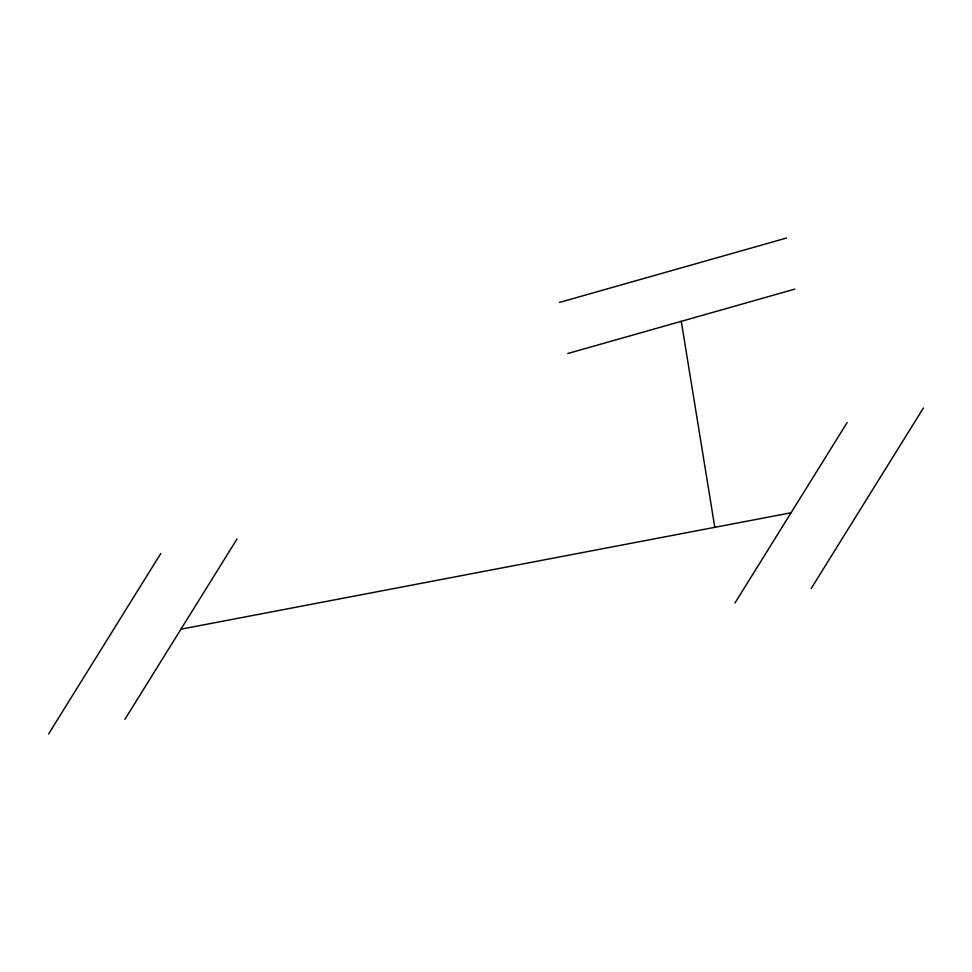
<?xml version="1.0" encoding="UTF-8"?>
<svg xmlns="http://www.w3.org/2000/svg" width="972" height="972" viewBox="0 0 972 972"><rect width="100%" height="100%" fill="white"/><g stroke="black" fill="none" stroke-linecap="round" stroke-linejoin="round"><path stroke-width="1.46" d="M48.6 733.945L160.781 553.505M124.866 719.389L237.034 538.95M734.966 603.005L847.134 422.565M811.219 588.461L923.4 408.009M559.471 302.426L786.445 238.055M567.782 353.504L794.768 289.134M180.95 629.176L791.05 512.779M681.275 321.319L714.797 527.334"/></g></svg>
